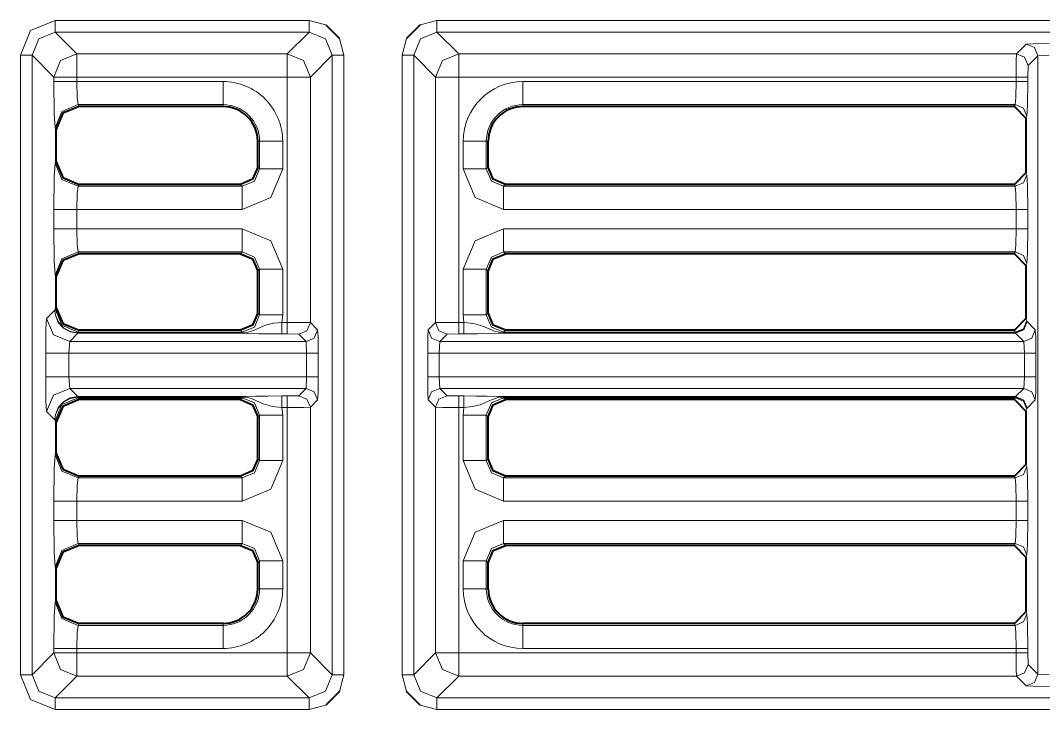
# Model space of a CAD drawing. Header units: millimetres. Extents: x 0 to 2941, y -405 to 1422.
# Drawn here: x 1124.33 to 1168.55, y 455.9 to 485.68 of the extents above; entities that cross this region are included whole.
import ezdxf

# ---------------------------------------------------------------- set-up
doc = ezdxf.new("R2010")
doc.units = ezdxf.units.MM
doc.layers.add('FINE', color=9, linetype='Continuous')
doc.layers.add('OUTLINE', color=7, linetype='Continuous')

msp = doc.modelspace()

# ---------------------------------------------------------------- linework, layer by layer
at = {"layer": 'FINE', "lineweight": 9}
for p, q in [((1136.804, 485.677), (1125.829, 485.677)), ((1137.531, 485.489), (1136.804, 485.677)), ((1142.329, 485.677), (1141.602, 485.489)), ((1196.909, 485.677), (1142.329, 485.677)), ((1125.829, 485.177), (1136.804, 485.177)), ((1125.829, 485.177), (1126.773, 484.234)), ((1136.804, 485.177), (1135.86, 484.234)), ((1142.329, 485.177), (1197.054, 485.177)), ((1143.273, 484.234), (1142.329, 485.177)), ((1138.303, 484.178), (1138.116, 484.905)), ((1141.018, 484.905), (1140.83, 484.178)), ((1124.329, 457.403), (1124.329, 484.178)), ((1135.86, 484.234), (1126.773, 484.234)), ((1136.86, 483.234), (1137.804, 484.178)), ((1137.804, 484.178), (1137.804, 457.403)), ((1138.303, 457.403), (1138.303, 484.178)), ((1167.884, 483.734), (1168.304, 484.154)), ((1168.304, 484.154), (1168.804, 484.179)), ((1168.304, 484.154), (1168.304, 457.427)), ((1167.871, 483.234), (1167.884, 483.734)), ((1126.773, 483.234), (1135.86, 483.234)), ((1126.773, 483.234), (1126.773, 483.039)), ((1133.085, 483.039), (1126.773, 483.039)), ((1135.86, 483.234), (1135.86, 472.634)), ((1136.86, 472.621), (1136.86, 483.234)), ((1142.273, 483.234), (1142.273, 472.621)), ((1143.273, 472.634), (1143.273, 483.234)), ((1167.871, 483.039), (1167.871, 483.234)), ((1126.822, 482.04), (1126.863, 481.959)), ((1146.048, 481.959), (1146.048, 482.04)), ((1167.793, 481.458), (1167.834, 481.54)), ((1125.864, 480.958), (1125.823, 481.041)), ((1135.664, 479.261), (1135.664, 480.459)), ((1144.467, 480.459), (1144.549, 480.459)), ((1144.467, 479.261), (1144.467, 480.459)), ((1125.823, 479.511), (1125.864, 479.594)), ((1134.666, 479.261), (1134.585, 479.342)), ((1144.549, 479.342), (1144.467, 479.261)), ((1167.834, 479.011), (1167.793, 479.093)), ((1126.863, 478.593), (1126.822, 478.512)), ((1145.216, 478.512), (1145.297, 478.593)), ((1167.334, 478.512), (1145.216, 478.512)), ((1167.293, 478.593), (1167.334, 478.512)), ((1125.773, 476.673), (1125.773, 477.513)), ((1126.773, 477.513), (1133.917, 477.513)), ((1126.773, 477.513), (1126.773, 476.673)), ((1145.216, 477.513), (1167.371, 477.513)), ((1167.371, 477.513), (1167.371, 476.673)), ((1167.871, 476.673), (1167.871, 477.513)), ((1133.917, 476.673), (1126.773, 476.673)), ((1167.371, 476.673), (1145.216, 476.673)), ((1126.822, 475.675), (1126.863, 475.593)), ((1167.334, 475.675), (1167.293, 475.593)), ((1167.793, 475.093), (1167.834, 475.175)), ((1125.864, 474.593), (1125.823, 474.676)), ((1134.585, 474.844), (1134.666, 474.926)), ((1134.666, 474.926), (1134.666, 472.961)), ((1135.664, 472.961), (1135.664, 474.926)), ((1125.814, 473.162), (1125.823, 473.211)), ((1125.823, 473.211), (1125.864, 473.294)), ((1125.458, 472.806), (1125.814, 473.162)), ((1134.666, 472.961), (1134.585, 473.042)), ((1135.634, 472.634), (1135.664, 472.961)), ((1167.834, 472.712), (1167.793, 472.793)), ((1135.86, 472.634), (1135.634, 472.634)), ((1137.175, 472.306), (1136.86, 472.621)), ((1142.273, 472.621), (1141.958, 472.306)), ((1143.499, 472.634), (1143.273, 472.634)), ((1167.842, 472.663), (1167.834, 472.712)), ((1168.199, 472.306), (1167.842, 472.663)), ((1126.815, 472.163), (1126.457, 471.806)), ((1126.822, 472.212), (1126.812, 472.18)), ((1126.812, 472.18), (1126.815, 472.18)), ((1133.917, 472.18), (1126.815, 472.18)), ((1126.815, 472.163), (1133.917, 472.163)), ((1126.863, 472.293), (1126.822, 472.212)), ((1133.917, 472.212), (1126.822, 472.212)), ((1133.836, 472.293), (1133.917, 472.212)), ((1142.458, 471.806), (1142.773, 472.121)), ((1142.773, 472.121), (1143.273, 472.134)), ((1143.273, 472.134), (1143.499, 472.134)), ((1145.216, 472.212), (1145.297, 472.293)), ((1167.342, 472.18), (1145.216, 472.18)), ((1145.216, 472.163), (1167.342, 472.163)), ((1167.334, 472.212), (1167.342, 472.18)), ((1167.342, 472.163), (1167.699, 471.806)), ((1126.457, 471.806), (1126.419, 471.306)), ((1136.675, 471.806), (1136.701, 471.306)), ((1142.432, 471.306), (1142.458, 471.806)), ((1167.699, 471.806), (1142.458, 471.806)), ((1167.699, 471.806), (1167.725, 471.306)), ((1125.42, 470.281), (1125.42, 471.306)), ((1126.419, 471.306), (1136.701, 471.306)), ((1136.701, 471.306), (1136.701, 470.281)), ((1137.201, 470.281), (1137.201, 471.306)), ((1141.932, 471.306), (1141.932, 470.281)), ((1142.432, 471.306), (1167.725, 471.306)), ((1142.432, 470.281), (1142.432, 471.306)), ((1167.725, 471.306), (1167.725, 470.281)), ((1136.701, 470.281), (1126.419, 470.281)), ((1136.701, 470.281), (1136.675, 469.781)), ((1167.725, 470.281), (1142.432, 470.281)), ((1142.458, 469.781), (1142.432, 470.281)), ((1167.725, 470.281), (1167.699, 469.781)), ((1126.457, 469.781), (1136.675, 469.781)), ((1126.457, 469.781), (1126.815, 469.423)), ((1136.675, 469.781), (1136.36, 469.465)), ((1142.458, 469.781), (1167.699, 469.781)), ((1142.773, 469.465), (1142.458, 469.781)), ((1167.699, 469.781), (1167.342, 469.423)), ((1126.815, 469.423), (1126.809, 469.423)), ((1133.917, 469.423), (1126.815, 469.423)), ((1126.815, 469.407), (1133.917, 469.407)), ((1126.822, 469.375), (1133.917, 469.375)), ((1126.822, 469.375), (1126.863, 469.293)), ((1133.917, 469.375), (1133.836, 469.293)), ((1135.86, 469.453), (1135.634, 469.453)), ((1136.36, 469.465), (1135.86, 469.453)), ((1136.86, 468.966), (1137.175, 469.281)), ((1143.273, 469.453), (1142.773, 469.465)), ((1143.499, 469.453), (1143.273, 469.453)), ((1167.342, 469.423), (1145.216, 469.423)), ((1145.216, 469.375), (1167.334, 469.375)), ((1145.297, 469.293), (1145.216, 469.375)), ((1167.334, 469.375), (1167.293, 469.293)), ((1167.342, 469.407), (1167.334, 469.375)), ((1125.814, 468.425), (1125.458, 468.781)), ((1135.634, 468.953), (1135.86, 468.953)), ((1135.664, 468.626), (1135.634, 468.953)), ((1135.86, 468.953), (1135.86, 458.347)), ((1136.86, 458.347), (1136.86, 468.966)), ((1143.273, 468.953), (1143.499, 468.953)), ((1143.273, 458.347), (1143.273, 468.953)), ((1143.499, 468.953), (1143.468, 468.626)), ((1167.793, 468.793), (1167.834, 468.875)), ((1167.834, 468.875), (1167.842, 468.924)), ((1125.823, 468.376), (1125.814, 468.425)), ((1125.864, 468.293), (1125.823, 468.376)), ((1134.585, 468.545), (1134.666, 468.626)), ((1134.666, 468.626), (1134.666, 466.661)), ((1135.664, 466.661), (1135.664, 468.626)), ((1143.468, 468.626), (1143.468, 466.661)), ((1144.467, 468.626), (1144.549, 468.545)), ((1144.467, 466.661), (1144.467, 468.626)), ((1125.823, 466.911), (1125.864, 466.994)), ((1134.666, 466.661), (1134.585, 466.742)), ((1144.549, 466.742), (1144.467, 466.661)), ((1167.834, 466.411), (1167.793, 466.493)), ((1126.863, 465.993), (1126.822, 465.912)), ((1133.917, 465.912), (1126.822, 465.912)), ((1133.836, 465.993), (1133.917, 465.912)), ((1145.216, 465.912), (1145.297, 465.993)), ((1125.773, 464.073), (1125.773, 464.913)), ((1126.773, 464.913), (1133.917, 464.913)), ((1126.773, 464.913), (1126.773, 464.073)), ((1145.216, 464.913), (1167.371, 464.913)), ((1167.371, 464.913), (1167.371, 464.073)), ((1167.871, 464.073), (1167.871, 464.913)), ((1133.917, 464.073), (1126.773, 464.073)), ((1167.371, 464.073), (1145.216, 464.073)), ((1126.822, 463.075), (1133.917, 463.075)), ((1126.822, 463.075), (1126.863, 462.993)), ((1133.917, 463.075), (1133.836, 462.993)), ((1167.334, 463.075), (1167.293, 462.993)), ((1134.585, 462.244), (1134.666, 462.326)), ((1134.666, 462.326), (1134.666, 461.122)), ((1143.468, 462.326), (1143.468, 461.122)), ((1144.467, 462.326), (1144.549, 462.244)), ((1167.793, 462.493), (1167.834, 462.576)), ((1125.864, 461.994), (1125.823, 462.076)), ((1134.666, 461.122), (1134.585, 461.122)), ((1125.823, 460.54), (1125.864, 460.623)), ((1167.834, 460.04), (1167.793, 460.122)), ((1126.863, 459.622), (1126.822, 459.541)), ((1167.293, 459.622), (1167.334, 459.541)), ((1124.829, 457.403), (1125.773, 458.347)), ((1125.773, 458.347), (1125.773, 458.543)), ((1126.773, 458.543), (1126.773, 458.347)), ((1126.773, 458.543), (1133.085, 458.543)), ((1135.86, 458.347), (1126.773, 458.347)), ((1137.804, 457.403), (1136.86, 458.347)), ((1167.371, 458.347), (1143.273, 458.347)), ((1146.048, 458.543), (1167.371, 458.543)), ((1167.371, 458.543), (1167.371, 458.347)), ((1167.871, 458.347), (1167.871, 458.543)), ((1167.884, 457.847), (1167.871, 458.347)), ((1168.304, 457.427), (1167.884, 457.847)), ((1126.773, 457.347), (1125.829, 456.403)), ((1126.773, 457.347), (1135.86, 457.347)), ((1135.86, 457.347), (1136.804, 456.403)), ((1138.116, 456.676), (1138.303, 457.403)), ((1168.804, 457.402), (1168.304, 457.427)), ((1136.804, 456.403), (1125.829, 456.403)), ((1136.804, 455.904), (1137.531, 456.092)), ((1141.602, 456.092), (1142.329, 455.904)), ((1125.829, 455.904), (1136.804, 455.904)), ((1142.329, 455.904), (1196.909, 455.904))]:
    msp.add_line(p, q, dxfattribs=at)
for points in [[(1124.329, 484.178), (1124.769, 485.238), (1125.829, 485.677)], [(1125.829, 485.677), (1125.829, 485.328), (1125.829, 485.177)], [(1136.804, 485.177), (1136.804, 485.328), (1136.804, 485.677)], [(1142.329, 485.677), (1142.329, 485.328), (1142.329, 485.177)], [(1124.829, 484.178), (1125.122, 484.885), (1125.829, 485.177)], [(1136.804, 485.177), (1137.511, 484.885), (1137.804, 484.178)], [(1141.33, 484.178), (1141.622, 484.885), (1142.329, 485.177)], [(1167.804, 484.654), (1167.384, 484.234), (1143.273, 484.234)], [(1168.804, 484.679), (1168.106, 484.672), (1167.804, 484.654)], [(1168.304, 484.154), (1168.157, 484.507), (1167.804, 484.654)], [(1124.829, 484.178), (1124.678, 484.178), (1124.329, 484.178)], [(1125.773, 483.039), (1125.773, 483.234), (1124.829, 484.178), (1124.829, 457.403)], [(1125.773, 483.234), (1126.066, 483.941), (1126.773, 484.234)], [(1126.773, 484.234), (1126.773, 483.932), (1126.773, 483.234)], [(1135.86, 483.234), (1135.86, 483.932), (1135.86, 484.234)], [(1136.86, 483.234), (1136.567, 483.941), (1135.86, 484.234)], [(1138.303, 484.178), (1137.955, 484.178), (1137.804, 484.178)], [(1140.83, 484.178), (1141.179, 484.178), (1141.33, 484.178)], [(1140.83, 484.178), (1140.83, 457.403), (1141.018, 456.676)], [(1141.33, 457.403), (1141.33, 484.178), (1142.273, 483.234)], [(1143.273, 484.234), (1142.566, 483.941), (1142.273, 483.234)], [(1143.273, 483.234), (1143.273, 483.932), (1143.273, 484.234)], [(1167.384, 484.234), (1167.375, 483.932), (1167.371, 483.234)], [(1167.884, 483.734), (1167.737, 484.087), (1167.384, 484.234)], [(1125.773, 483.234), (1126.075, 483.234), (1126.773, 483.234)], [(1125.773, 483.039), (1126.075, 483.039), (1126.773, 483.039)], [(1125.823, 481.041), (1125.787, 481.662), (1125.773, 483.039)], [(1126.773, 483.039), (1126.787, 482.35), (1126.822, 482.04)], [(1133.085, 483.039), (1133.085, 482.35), (1133.085, 482.04)], [(1136.86, 483.234), (1136.558, 483.234), (1135.86, 483.234)], [(1143.273, 483.234), (1142.575, 483.234), (1142.273, 483.234)], [(1143.273, 483.234), (1167.371, 483.234), (1167.371, 483.039)], [(1146.048, 483.039), (1146.048, 482.35), (1146.048, 482.04)], [(1167.371, 483.039), (1167.36, 482.35), (1167.334, 482.04)], [(1167.871, 483.234), (1167.72, 483.234), (1167.371, 483.234)], [(1167.871, 483.039), (1167.72, 483.039), (1167.371, 483.039)], [(1167.834, 481.54), (1167.86, 482.006), (1167.871, 483.039)], [(1125.823, 481.041), (1126.116, 481.747), (1126.822, 482.04)], [(1126.822, 482.04), (1133.085, 482.04), (1133.085, 481.959)], [(1146.048, 482.04), (1167.334, 482.04), (1167.293, 481.959)], [(1167.834, 481.54), (1167.687, 481.893), (1167.334, 482.04)], [(1134.585, 480.459), (1134.666, 480.459), (1134.666, 479.261)], [(1135.664, 480.459), (1134.976, 480.459), (1134.666, 480.459)], [(1143.468, 480.459), (1144.157, 480.459), (1144.467, 480.459)], [(1143.468, 480.459), (1143.468, 479.261), (1143.98, 478.025), (1145.216, 477.513)], [(1125.773, 477.513), (1125.787, 478.89), (1125.823, 479.511)], [(1126.822, 478.512), (1126.116, 478.805), (1125.823, 479.511)], [(1134.666, 479.261), (1134.448, 478.73), (1133.917, 478.512)], [(1133.917, 477.513), (1135.153, 478.025), (1135.664, 479.261)], [(1134.666, 479.261), (1134.976, 479.261), (1135.664, 479.261)], [(1144.467, 479.261), (1144.157, 479.261), (1143.468, 479.261)], [(1145.216, 478.512), (1144.685, 478.73), (1144.467, 479.261)], [(1167.334, 478.512), (1167.687, 478.659), (1167.834, 479.011)], [(1167.871, 477.513), (1167.86, 478.546), (1167.834, 479.011)], [(1126.822, 478.512), (1126.787, 478.202), (1126.773, 477.513)], [(1133.836, 478.593), (1133.917, 478.512), (1126.822, 478.512)], [(1133.917, 478.512), (1133.917, 478.202), (1133.917, 477.513)], [(1145.216, 478.512), (1145.216, 478.202), (1145.216, 477.513)], [(1167.334, 478.512), (1167.36, 478.202), (1167.371, 477.513)], [(1126.773, 477.513), (1126.075, 477.513), (1125.773, 477.513)], [(1167.371, 477.513), (1167.72, 477.513), (1167.871, 477.513)], [(1126.773, 476.673), (1126.075, 476.673), (1125.773, 476.673)], [(1125.823, 474.676), (1125.787, 475.297), (1125.773, 476.673)], [(1126.773, 476.673), (1126.787, 475.985), (1126.822, 475.675)], [(1133.917, 475.675), (1133.917, 475.985), (1133.917, 476.673)], [(1135.664, 474.926), (1135.153, 476.162), (1133.917, 476.673)], [(1145.216, 476.673), (1143.98, 476.162), (1143.468, 474.926)], [(1145.216, 475.675), (1145.216, 475.985), (1145.216, 476.673)], [(1167.371, 476.673), (1167.36, 475.985), (1167.334, 475.675)], [(1167.871, 476.673), (1167.72, 476.673), (1167.371, 476.673)], [(1167.834, 475.175), (1167.86, 475.641), (1167.871, 476.673)], [(1126.822, 475.675), (1126.116, 475.382), (1125.823, 474.676)], [(1126.822, 475.675), (1133.917, 475.675), (1133.836, 475.593)], [(1133.917, 475.675), (1134.448, 475.457), (1134.666, 474.926)], [(1144.467, 474.926), (1144.685, 475.457), (1145.216, 475.675)], [(1145.297, 475.593), (1145.216, 475.675), (1167.334, 475.675)], [(1167.834, 475.175), (1167.687, 475.528), (1167.334, 475.675)], [(1134.666, 474.926), (1134.976, 474.926), (1135.664, 474.926)], [(1143.468, 474.926), (1144.157, 474.926), (1144.467, 474.926)], [(1143.468, 474.926), (1143.468, 472.961), (1143.499, 472.634)], [(1144.549, 473.042), (1144.467, 472.961), (1144.467, 474.926), (1144.549, 474.844)], [(1126.822, 472.212), (1126.116, 472.505), (1125.823, 473.211)], [(1125.42, 471.306), (1125.431, 472.353), (1125.458, 472.806)], [(1126.457, 471.806), (1125.751, 472.099), (1125.458, 472.806)], [(1126.812, 472.18), (1126.482, 472.237), (1126.19, 472.396), (1125.968, 472.641), (1125.839, 472.946), (1125.814, 473.138), (1125.814, 473.162)], [(1126.815, 472.163), (1126.809, 472.163), (1126.48, 472.221), (1126.188, 472.384), (1125.966, 472.634), (1125.838, 472.944), (1125.814, 473.138), (1125.814, 473.162)], [(1134.666, 472.961), (1134.448, 472.43), (1133.917, 472.212)], [(1134.666, 472.961), (1134.976, 472.961), (1135.664, 472.961)], [(1143.468, 472.961), (1144.157, 472.961), (1144.467, 472.961)], [(1145.216, 472.212), (1144.685, 472.43), (1144.467, 472.961)], [(1135.634, 472.634), (1135.27, 472.591), (1134.927, 472.513), (1134.409, 472.288), (1134.272, 472.237), (1134.166, 472.208), (1134.02, 472.185), (1133.95, 472.18), (1133.917, 472.18)], [(1135.634, 472.634), (1135.634, 472.285), (1135.634, 472.134)], [(1135.86, 472.634), (1135.86, 472.285), (1135.86, 472.134)], [(1136.86, 472.621), (1136.558, 472.63), (1135.86, 472.634)], [(1136.86, 472.621), (1136.713, 472.268), (1136.36, 472.121)], [(1143.273, 472.634), (1142.575, 472.63), (1142.273, 472.621)], [(1142.273, 472.621), (1142.42, 472.268), (1142.773, 472.121)], [(1143.273, 472.634), (1143.273, 472.285), (1143.273, 472.134)], [(1143.499, 472.634), (1143.499, 472.285), (1143.499, 472.134)], [(1145.216, 472.18), (1145.146, 472.182), (1145.059, 472.191), (1144.82, 472.251), (1144.32, 472.473), (1143.906, 472.584), (1143.499, 472.634)], [(1167.334, 472.212), (1167.687, 472.359), (1167.834, 472.712)], [(1167.342, 472.18), (1167.694, 472.323), (1167.842, 472.663)], [(1167.342, 472.163), (1167.695, 472.31), (1167.842, 472.663)], [(1136.36, 472.121), (1136.675, 471.806), (1126.457, 471.806)], [(1126.812, 472.18), (1126.81, 472.168), (1126.809, 472.163)], [(1126.815, 472.18), (1126.815, 472.168), (1126.815, 472.163)], [(1133.917, 472.18), (1133.917, 472.201), (1133.917, 472.212)], [(1133.917, 472.18), (1133.917, 472.168), (1133.917, 472.163)], [(1133.917, 472.163), (1133.93, 472.163), (1133.957, 472.163), (1134.016, 472.162), (1134.065, 472.16), (1134.14, 472.158), (1134.633, 472.143), (1135.104, 472.137), (1135.634, 472.134)], [(1135.634, 472.134), (1135.86, 472.134), (1136.36, 472.121)], [(1137.175, 472.306), (1137.029, 471.953), (1136.675, 471.806)], [(1137.201, 471.306), (1137.193, 472.004), (1137.175, 472.306)], [(1141.958, 472.306), (1141.94, 472.004), (1141.932, 471.306)], [(1141.958, 472.306), (1142.104, 471.953), (1142.458, 471.806)], [(1143.499, 472.134), (1144.091, 472.137), (1144.639, 472.146), (1145.047, 472.159), (1145.155, 472.163), (1145.189, 472.163), (1145.216, 472.163)], [(1167.293, 472.293), (1167.334, 472.212), (1145.216, 472.212)], [(1145.216, 472.18), (1145.216, 472.201), (1145.216, 472.212)], [(1145.216, 472.18), (1145.216, 472.168), (1145.216, 472.163)], [(1167.342, 472.18), (1167.342, 472.168), (1167.342, 472.163)], [(1167.699, 471.806), (1168.053, 471.953), (1168.199, 472.306)], [(1168.225, 470.281), (1168.225, 471.306), (1168.217, 472.004), (1168.199, 472.306)], [(1126.419, 471.306), (1125.722, 471.306), (1125.42, 471.306)], [(1126.419, 471.306), (1126.419, 470.281), (1126.457, 469.781)], [(1137.201, 471.306), (1137.05, 471.306), (1136.701, 471.306)], [(1141.932, 471.306), (1142.083, 471.306), (1142.432, 471.306)], [(1167.725, 471.306), (1168.074, 471.306), (1168.225, 471.306)], [(1126.419, 470.281), (1125.722, 470.281), (1125.42, 470.281)], [(1125.458, 468.781), (1125.431, 469.234), (1125.42, 470.281)], [(1137.201, 470.281), (1137.05, 470.281), (1136.701, 470.281)], [(1137.175, 469.281), (1137.193, 469.583), (1137.201, 470.281)], [(1141.932, 470.281), (1142.083, 470.281), (1142.432, 470.281)], [(1141.932, 470.281), (1141.94, 469.583), (1141.958, 469.281), (1142.273, 468.966)], [(1167.725, 470.281), (1168.074, 470.281), (1168.225, 470.281)], [(1167.842, 468.924), (1168.199, 469.281), (1168.217, 469.583), (1168.225, 470.281)], [(1126.457, 469.781), (1125.751, 469.488), (1125.458, 468.781)], [(1136.675, 469.781), (1137.029, 469.634), (1137.175, 469.281)], [(1141.958, 469.281), (1142.104, 469.634), (1142.458, 469.781)], [(1167.699, 469.781), (1168.053, 469.634), (1168.199, 469.281)], [(1126.812, 469.407), (1126.81, 469.419), (1126.809, 469.423), (1126.48, 469.365), (1126.188, 469.203), (1125.966, 468.953), (1125.838, 468.643), (1125.814, 468.449), (1125.814, 468.425)], [(1126.812, 469.407), (1126.482, 469.35), (1126.19, 469.191), (1125.968, 468.946), (1125.839, 468.64), (1125.814, 468.449), (1125.814, 468.425)], [(1126.822, 469.375), (1126.116, 469.082), (1125.823, 468.376)], [(1126.815, 469.407), (1126.812, 469.407), (1126.822, 469.375)], [(1126.815, 469.423), (1126.815, 469.419), (1126.815, 469.407)], [(1135.634, 469.453), (1135.042, 469.45), (1134.494, 469.44), (1134.086, 469.427), (1133.978, 469.424), (1133.944, 469.424), (1133.917, 469.423)], [(1133.917, 469.423), (1133.917, 469.419), (1133.917, 469.407)], [(1133.917, 469.375), (1133.917, 469.386), (1133.917, 469.407)], [(1133.917, 469.407), (1133.987, 469.405), (1134.074, 469.396), (1134.313, 469.336), (1134.814, 469.114), (1135.227, 469.003), (1135.634, 468.953)], [(1133.917, 469.375), (1134.448, 469.157), (1134.666, 468.626)], [(1135.634, 469.453), (1135.634, 469.302), (1135.634, 468.953)], [(1135.86, 469.453), (1135.86, 469.302), (1135.86, 468.953)], [(1136.36, 469.465), (1136.713, 469.319), (1136.86, 468.966)], [(1142.273, 468.966), (1142.42, 469.319), (1142.773, 469.465)], [(1143.273, 468.953), (1143.273, 469.302), (1143.273, 469.453)], [(1143.499, 468.953), (1143.499, 469.302), (1143.499, 469.453)], [(1145.216, 469.423), (1145.203, 469.424), (1145.176, 469.424), (1145.117, 469.425), (1145.068, 469.427), (1144.994, 469.429), (1144.5, 469.444), (1144.029, 469.45), (1143.499, 469.453)], [(1143.499, 468.953), (1143.863, 468.996), (1144.206, 469.074), (1144.724, 469.299), (1144.861, 469.35), (1144.968, 469.379), (1145.113, 469.402), (1145.183, 469.406), (1145.216, 469.407), (1167.342, 469.407)], [(1144.467, 468.626), (1144.685, 469.157), (1145.216, 469.375)], [(1145.216, 469.407), (1145.216, 469.419), (1145.216, 469.423)], [(1145.216, 469.375), (1145.216, 469.386), (1145.216, 469.407)], [(1167.334, 469.375), (1167.687, 469.228), (1167.834, 468.875)], [(1167.342, 469.423), (1167.695, 469.277), (1167.842, 468.924)], [(1167.342, 469.423), (1167.342, 469.419), (1167.342, 469.407)], [(1167.342, 469.407), (1167.694, 469.264), (1167.842, 468.924)], [(1135.86, 468.953), (1136.558, 468.957), (1136.86, 468.966)], [(1142.273, 468.966), (1142.273, 458.347), (1141.33, 457.403)], [(1142.273, 468.966), (1142.575, 468.957), (1143.273, 468.953)], [(1134.666, 468.626), (1134.976, 468.626), (1135.664, 468.626)], [(1143.468, 468.626), (1144.157, 468.626), (1144.467, 468.626)], [(1125.773, 464.913), (1125.787, 466.29), (1125.823, 466.911)], [(1126.822, 465.912), (1126.116, 466.205), (1125.823, 466.911)], [(1134.666, 466.661), (1134.448, 466.13), (1133.917, 465.912)], [(1133.917, 464.913), (1135.153, 465.425), (1135.664, 466.661)], [(1134.666, 466.661), (1134.976, 466.661), (1135.664, 466.661)], [(1143.468, 466.661), (1144.157, 466.661), (1144.467, 466.661)], [(1143.468, 466.661), (1143.98, 465.425), (1145.216, 464.913)], [(1145.216, 465.912), (1144.685, 466.13), (1144.467, 466.661)], [(1167.334, 465.912), (1167.687, 466.059), (1167.834, 466.411)], [(1167.871, 464.913), (1167.86, 465.946), (1167.834, 466.411)], [(1126.822, 465.912), (1126.787, 465.602), (1126.773, 464.913)], [(1133.917, 464.913), (1133.917, 465.602), (1133.917, 465.912)], [(1167.293, 465.993), (1167.334, 465.912), (1145.216, 465.912)], [(1145.216, 464.913), (1145.216, 465.602), (1145.216, 465.912)], [(1167.334, 465.912), (1167.36, 465.602), (1167.371, 464.913)], [(1126.773, 464.913), (1126.075, 464.913), (1125.773, 464.913)], [(1167.371, 464.913), (1167.72, 464.913), (1167.871, 464.913)], [(1126.773, 464.073), (1126.075, 464.073), (1125.773, 464.073)], [(1125.823, 462.076), (1125.787, 462.697), (1125.773, 464.073)], [(1126.773, 464.073), (1126.787, 463.385), (1126.822, 463.075)], [(1133.917, 464.073), (1133.917, 463.385), (1133.917, 463.075)], [(1135.664, 461.122), (1135.664, 462.326), (1135.153, 463.562), (1133.917, 464.073)], [(1145.216, 464.073), (1143.98, 463.562), (1143.468, 462.326)], [(1145.216, 464.073), (1145.216, 463.385), (1145.216, 463.075)], [(1167.371, 464.073), (1167.36, 463.385), (1167.334, 463.075)], [(1167.371, 464.073), (1167.72, 464.073), (1167.871, 464.073)], [(1167.834, 462.576), (1167.86, 463.041), (1167.871, 464.073)], [(1126.822, 463.075), (1126.116, 462.782), (1125.823, 462.076)], [(1133.917, 463.075), (1134.448, 462.857), (1134.666, 462.326)], [(1144.467, 462.326), (1144.685, 462.857), (1145.216, 463.075)], [(1145.297, 462.993), (1145.216, 463.075), (1167.334, 463.075)], [(1167.834, 462.576), (1167.687, 462.928), (1167.334, 463.075)], [(1135.664, 462.326), (1134.976, 462.326), (1134.666, 462.326)], [(1144.467, 462.326), (1144.157, 462.326), (1143.468, 462.326)], [(1144.549, 461.122), (1144.467, 461.122), (1144.467, 462.326)], [(1135.664, 461.122), (1134.976, 461.122), (1134.666, 461.122)], [(1144.467, 461.122), (1144.157, 461.122), (1143.468, 461.122)], [(1125.773, 458.543), (1125.787, 459.919), (1125.823, 460.54)], [(1126.822, 459.541), (1126.116, 459.834), (1125.823, 460.54)], [(1167.834, 460.04), (1167.687, 459.688), (1167.334, 459.541)], [(1167.871, 458.543), (1167.86, 459.575), (1167.834, 460.04)], [(1126.822, 459.541), (1126.787, 459.231), (1126.773, 458.543)], [(1133.085, 459.622), (1133.085, 459.541), (1126.822, 459.541)], [(1133.085, 459.541), (1133.085, 459.231), (1133.085, 458.543)], [(1167.334, 459.541), (1146.048, 459.541), (1146.048, 459.622)], [(1146.048, 459.541), (1146.048, 459.231), (1146.048, 458.543)], [(1167.334, 459.541), (1167.36, 459.231), (1167.371, 458.543)], [(1126.773, 458.543), (1126.075, 458.543), (1125.773, 458.543)], [(1126.773, 458.347), (1126.075, 458.347), (1125.773, 458.347)], [(1126.773, 457.347), (1126.066, 457.64), (1125.773, 458.347)], [(1126.773, 458.347), (1126.773, 457.649), (1126.773, 457.347)], [(1136.86, 458.347), (1136.558, 458.347), (1135.86, 458.347)], [(1135.86, 457.347), (1135.86, 457.649), (1135.86, 458.347)], [(1135.86, 457.347), (1136.567, 457.64), (1136.86, 458.347)], [(1143.273, 457.347), (1143.273, 457.649), (1143.273, 458.347), (1142.575, 458.347), (1142.273, 458.347)], [(1142.273, 458.347), (1142.566, 457.64), (1143.273, 457.347)], [(1167.871, 458.543), (1167.72, 458.543), (1167.371, 458.543)], [(1167.871, 458.347), (1167.72, 458.347), (1167.371, 458.347)], [(1167.371, 458.347), (1167.375, 457.649), (1167.384, 457.347)], [(1167.884, 457.847), (1167.737, 457.494), (1167.384, 457.347)], [(1124.329, 457.403), (1124.678, 457.403), (1124.829, 457.403)], [(1125.829, 455.904), (1124.769, 456.343), (1124.329, 457.403)], [(1125.829, 456.403), (1125.122, 456.696), (1124.829, 457.403)], [(1137.804, 457.403), (1137.511, 456.696), (1136.804, 456.403)], [(1138.303, 457.403), (1137.955, 457.403), (1137.804, 457.403)], [(1140.83, 457.403), (1141.179, 457.403), (1141.33, 457.403)], [(1142.329, 456.403), (1141.622, 456.696), (1141.33, 457.403)], [(1197.054, 456.403), (1142.329, 456.403), (1143.273, 457.347)], [(1143.273, 457.347), (1167.384, 457.347), (1167.804, 456.927), (1168.106, 456.909), (1168.804, 456.902)], [(1168.304, 457.427), (1168.157, 457.074), (1167.804, 456.927)], [(1125.829, 456.403), (1125.829, 456.253), (1125.829, 455.904)], [(1136.804, 455.904), (1136.804, 456.253), (1136.804, 456.403)], [(1142.329, 456.403), (1142.329, 456.253), (1142.329, 455.904)]]:
    msp.add_lwpolyline(points, dxfattribs=at)
for points in [[(1135.664, 480.459, 0.414223), (1133.085, 483.038)], [(1167.371, 483.039), (1146.048, 483.039, 0.414204), (1143.468, 480.459)], [(1134.666, 480.459, 0.414245), (1133.085, 482.04)], [(1146.048, 482.04, 0.414214), (1144.467, 480.459)], [(1133.085, 459.541, 0.414214), (1134.666, 461.122)], [(1133.085, 458.542, 0.414223), (1135.664, 461.122)], [(1143.468, 461.122, 0.414204), (1146.048, 458.542)], [(1144.467, 461.122, 0.414182), (1146.048, 459.541)]]:
    msp.add_lwpolyline(points, format="xyb", dxfattribs=at)
at = {"layer": 'OUTLINE', "lineweight": 40}
for p, q in [((1137.531, 485.489), (1138.116, 484.905)), ((1141.602, 485.489), (1141.018, 484.905)), ((1133.085, 481.959), (1126.863, 481.959)), ((1167.293, 481.959), (1146.048, 481.959)), ((1167.293, 481.959), (1167.793, 481.458)), ((1167.793, 481.458), (1167.793, 479.093)), ((1125.864, 480.958), (1125.864, 479.594)), ((1134.585, 479.342), (1134.585, 480.459)), ((1144.549, 479.342), (1144.549, 480.459)), ((1167.793, 479.093), (1167.293, 478.593)), ((1133.836, 478.593), (1126.863, 478.593)), ((1133.836, 475.593), (1126.863, 475.593)), ((1167.293, 475.593), (1145.297, 475.593)), ((1167.293, 475.593), (1167.793, 475.093)), ((1167.793, 475.093), (1167.793, 472.793)), ((1125.864, 474.593), (1125.864, 473.294)), ((1134.585, 473.042), (1134.585, 474.844)), ((1144.549, 473.042), (1144.549, 474.844)), ((1167.793, 472.793), (1167.293, 472.293)), ((1133.836, 472.293), (1126.863, 472.293)), ((1167.293, 472.293), (1145.297, 472.293)), ((1133.836, 469.293), (1126.863, 469.293)), ((1167.293, 469.293), (1145.297, 469.293)), ((1167.293, 469.293), (1167.793, 468.793)), ((1134.585, 466.742), (1134.585, 468.545)), ((1144.549, 466.742), (1144.549, 468.545)), ((1125.864, 468.293), (1125.864, 466.994)), ((1133.836, 465.993), (1126.863, 465.993)), ((1167.293, 465.993), (1145.297, 465.993)), ((1133.836, 462.993), (1126.863, 462.993)), ((1167.293, 462.993), (1145.297, 462.993)), ((1167.293, 462.993), (1167.793, 462.493)), ((1134.585, 461.122), (1134.585, 462.244)), ((1144.549, 461.122), (1144.549, 462.244)), ((1167.793, 462.493), (1167.793, 460.122)), ((1125.864, 461.994), (1125.864, 460.623)), ((1167.793, 460.122), (1167.293, 459.622)), ((1133.085, 459.622), (1126.863, 459.622)), ((1167.293, 459.622), (1146.048, 459.622)), ((1138.116, 456.676), (1137.531, 456.092)), ((1141.602, 456.092), (1141.018, 456.676))]:
    msp.add_line(p, q, dxfattribs=at)
for points in [[(1126.863, 481.959), (1126.157, 481.666), (1125.864, 480.958)], [(1125.864, 479.594), (1126.157, 478.886), (1126.863, 478.593)], [(1134.585, 479.342), (1134.365, 478.813), (1133.836, 478.593)], [(1167.293, 478.593), (1145.297, 478.593), (1144.768, 478.813), (1144.549, 479.342)], [(1126.863, 475.593), (1126.157, 475.301), (1125.864, 474.593)], [(1133.836, 475.593), (1134.365, 475.374), (1134.585, 474.844)], [(1144.549, 474.844), (1144.768, 475.374), (1145.297, 475.593)], [(1125.864, 473.294), (1126.157, 472.586), (1126.863, 472.293)], [(1134.585, 473.042), (1134.365, 472.513), (1133.836, 472.293)], [(1145.297, 472.293), (1144.768, 472.513), (1144.549, 473.042)], [(1126.863, 469.293), (1126.157, 469), (1125.864, 468.293)], [(1133.836, 469.293), (1134.365, 469.074), (1134.585, 468.545)], [(1144.549, 468.545), (1144.768, 469.074), (1145.297, 469.293)], [(1167.793, 468.793), (1167.793, 466.493), (1167.293, 465.993)], [(1125.864, 466.994), (1126.157, 466.286), (1126.863, 465.993)], [(1134.585, 466.742), (1134.365, 466.213), (1133.836, 465.993)], [(1145.297, 465.993), (1144.768, 466.213), (1144.549, 466.742)], [(1126.863, 462.993), (1126.157, 462.701), (1125.864, 461.994)], [(1133.836, 462.993), (1134.365, 462.774), (1134.585, 462.244)], [(1144.549, 462.244), (1144.768, 462.774), (1145.297, 462.993)], [(1125.864, 460.623), (1126.157, 459.915), (1126.863, 459.622)]]:
    msp.add_lwpolyline(points, dxfattribs=at)
for points in [[(1134.585, 480.459, 0.414214), (1133.085, 481.959)], [(1146.048, 481.959, 0.41423), (1144.549, 480.459)], [(1133.085, 459.622, 0.414214), (1134.585, 461.122)], [(1144.549, 461.122, 0.414197), (1146.048, 459.622)]]:
    msp.add_lwpolyline(points, format="xyb", dxfattribs=at)

doc.saveas('drawing.dxf')
